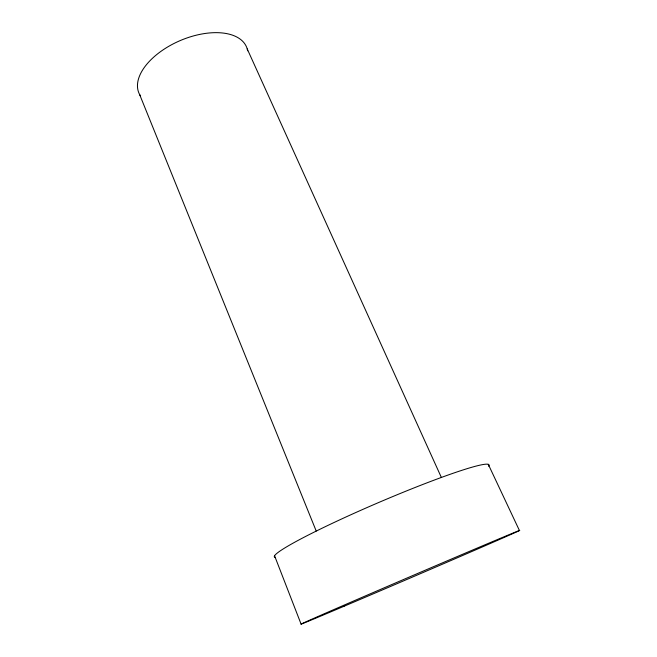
<?xml version="1.0" encoding="UTF-8"?>
<svg xmlns="http://www.w3.org/2000/svg" width="657" height="657" viewBox="0 0 657 657"><rect width="100%" height="100%" fill="white"/><g stroke="black" fill="none" stroke-linecap="round" stroke-linejoin="round"><path stroke-width="0.99" d="M488.282 464.335L519.408 530.478M247.221 48.93L441.389 477.508M139.596 94.46L316.214 531.045M274.569 555.765L301.062 624.051M275.308 557.473A116.774 8.861 -23.2 0 1 379.114 502.326A116.774 8.861 -23.2 0 1 488.619 466.215M140.59 96.094A58.53 31.963 -23.2 0 1 180.585 40.422A58.53 31.963 -23.2 0 1 247.664 50.803M344.104 606.23A119.311 0.641 -23.2 0 0 519.005 530.799A119.311 0.641 -23.2 0 0 367.394 595.053A119.311 0.641 -23.2 0 0 344.104 606.23"/></g></svg>
